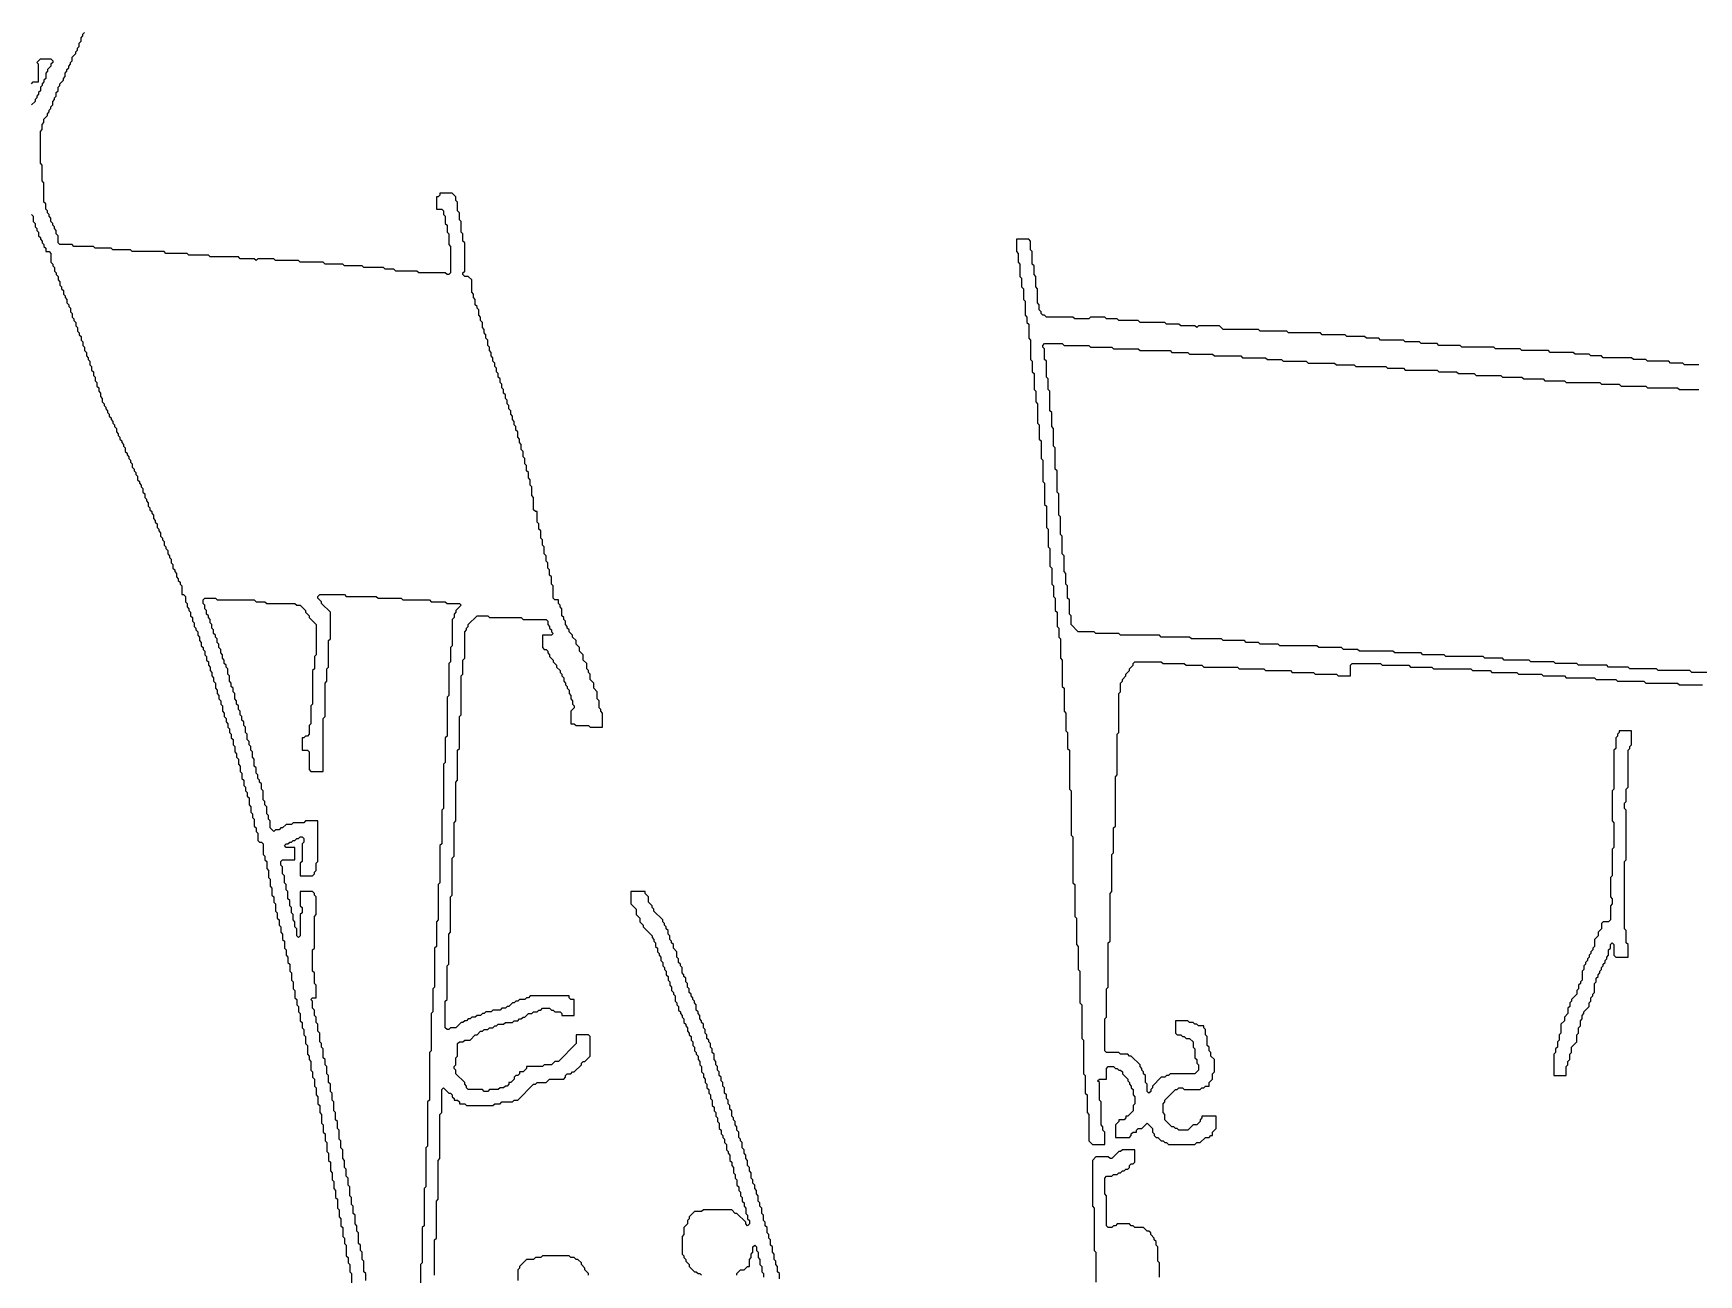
# Model space of a CAD drawing. Header units: metres. Extents: x 0 to 7998, y 2 to 10328.
# Drawn here: x 4186 to 6070, y 3315 to 4719 of the extents above; entities that cross this region are included whole.
import ezdxf

# ---------------------------------------------------------------- set-up
doc = ezdxf.new("R2010")
doc.units = ezdxf.units.M

msp = doc.modelspace()

# ---------------------------------------------------------------- linework, layer by layer
for points in [[(4640, 3314), (4640, 3354), (4642, 3356), (4642, 3398), (4644, 3400), (4644, 3444), (4646, 3446), (4646, 3496), (4648, 3498), (4648, 3524), (4650, 3526), (4656, 3520), (4658, 3520), (4660, 3518), (4660, 3516), (4662, 3514), (4662, 3512), (4666, 3512), (4668, 3510), (4668, 3508), (4674, 3508), (4676, 3506), (4706, 3506), (4708, 3508), (4714, 3508), (4716, 3510), (4728, 3510), (4730, 3512), (4734, 3512), (4752, 3530), (4754, 3530), (4756, 3532), (4766, 3532), (4770, 3536), (4786, 3536), (4788, 3538), (4788, 3540), (4790, 3542), (4794, 3542), (4796, 3544), (4798, 3544), (4806, 3552), (4806, 3554), (4808, 3556), (4810, 3556), (4816, 3562), (4816, 3584), (4814, 3586), (4800, 3586), (4800, 3576), (4780, 3556), (4776, 3556), (4772, 3552), (4764, 3552), (4762, 3550), (4744, 3550), (4744, 3548), (4740, 3544), (4736, 3544), (4736, 3542), (4734, 3540), (4732, 3540), (4730, 3538), (4730, 3536), (4726, 3532), (4724, 3532), (4724, 3530), (4722, 3528), (4720, 3528), (4718, 3526), (4714, 3526), (4712, 3524), (4702, 3524), (4700, 3522), (4696, 3522), (4694, 3524), (4678, 3524), (4676, 3526), (4676, 3528), (4674, 3530), (4674, 3532), (4664, 3542), (4664, 3546), (4662, 3548), (4662, 3550), (4664, 3552), (4664, 3560), (4666, 3562), (4666, 3576), (4668, 3578), (4672, 3578), (4674, 3580), (4680, 3580), (4686, 3586), (4688, 3586), (4692, 3590), (4694, 3590), (4696, 3592), (4700, 3592), (4702, 3594), (4706, 3594), (4708, 3596), (4710, 3596), (4712, 3598), (4718, 3598), (4720, 3600), (4728, 3600), (4730, 3602), (4734, 3602), (4736, 3604), (4738, 3604), (4740, 3606), (4742, 3606), (4746, 3610), (4750, 3610), (4752, 3612), (4756, 3612), (4758, 3614), (4760, 3614), (4762, 3616), (4770, 3616), (4772, 3614), (4774, 3614), (4776, 3612), (4782, 3612), (4784, 3610), (4784, 3608), (4798, 3608), (4798, 3626), (4794, 3626), (4792, 3628), (4792, 3630), (4748, 3630), (4746, 3628), (4744, 3628), (4742, 3626), (4736, 3626), (4734, 3624), (4732, 3624), (4730, 3622), (4728, 3622), (4724, 3618), (4722, 3618), (4720, 3616), (4716, 3616), (4714, 3614), (4706, 3614), (4704, 3612), (4698, 3612), (4696, 3610), (4694, 3610), (4692, 3608), (4688, 3608), (4686, 3606), (4682, 3606), (4680, 3604), (4678, 3604), (4676, 3602), (4674, 3602), (4672, 3600), (4670, 3600), (4664, 3594), (4658, 3594), (4656, 3592), (4654, 3592), (4652, 3594), (4652, 3624), (4654, 3626), (4654, 3664), (4656, 3666), (4656, 3700), (4658, 3702), (4658, 3742), (4660, 3744), (4660, 3786), (4662, 3788), (4662, 3826), (4664, 3828), (4664, 3872), (4666, 3874), (4666, 3908), (4668, 3910), (4668, 3946), (4670, 3948), (4670, 3992), (4672, 3994), (4672, 4010), (4674, 4012), (4674, 4042), (4676, 4044), (4676, 4046), (4678, 4048), (4678, 4050), (4688, 4060), (4700, 4060), (4702, 4058), (4738, 4058), (4740, 4056), (4766, 4056), (4768, 4054), (4768, 4050), (4770, 4048), (4770, 4046), (4772, 4044), (4772, 4042), (4774, 4040), (4772, 4038), (4762, 4038), (4762, 4024), (4764, 4022), (4766, 4022), (4768, 4020), (4768, 4018), (4770, 4016), (4770, 4014), (4774, 4010), (4774, 4008), (4778, 4004), (4778, 4002), (4782, 3998), (4782, 3996), (4784, 3994), (4784, 3992), (4786, 3990), (4786, 3986), (4788, 3984), (4788, 3982), (4790, 3980), (4790, 3978), (4792, 3976), (4792, 3972), (4794, 3970), (4794, 3966), (4796, 3964), (4796, 3960), (4798, 3958), (4798, 3956), (4794, 3952), (4794, 3938), (4798, 3938), (4800, 3936), (4814, 3936), (4816, 3934), (4830, 3934), (4830, 3950), (4828, 3952), (4828, 3954), (4826, 3956), (4826, 3964), (4824, 3966), (4824, 3974), (4820, 3978), (4820, 3984), (4816, 3988), (4816, 3994), (4814, 3996), (4814, 3998), (4812, 4000), (4812, 4006), (4808, 4010), (4808, 4016), (4804, 4020), (4804, 4024), (4800, 4028), (4800, 4032), (4796, 4036), (4796, 4038), (4792, 4042), (4792, 4044), (4790, 4046), (4790, 4048), (4788, 4050), (4788, 4054), (4786, 4056), (4786, 4058), (4784, 4060), (4784, 4068), (4782, 4070), (4782, 4072), (4780, 4074), (4780, 4078), (4776, 4078), (4774, 4080), (4774, 4094), (4772, 4096), (4772, 4104), (4770, 4106), (4770, 4112), (4768, 4114), (4768, 4120), (4766, 4122), (4766, 4128), (4764, 4130), (4764, 4138), (4762, 4140), (4762, 4146), (4760, 4148), (4760, 4156), (4758, 4158), (4758, 4164), (4756, 4166), (4756, 4178), (4754, 4178), (4752, 4180), (4752, 4194), (4750, 4196), (4750, 4206), (4748, 4208), (4748, 4214), (4746, 4216), (4746, 4222), (4744, 4224), (4744, 4230), (4742, 4232), (4742, 4238), (4740, 4240), (4740, 4246), (4738, 4248), (4738, 4254), (4736, 4256), (4736, 4260), (4734, 4262), (4734, 4268), (4732, 4270), (4732, 4274), (4730, 4276), (4730, 4280), (4728, 4282), (4728, 4286), (4726, 4288), (4726, 4292), (4724, 4294), (4724, 4298), (4722, 4300), (4722, 4304), (4720, 4306), (4720, 4310), (4718, 4312), (4718, 4316), (4716, 4318), (4716, 4322), (4714, 4324), (4714, 4328), (4712, 4330), (4712, 4334), (4710, 4336), (4710, 4340), (4708, 4342), (4708, 4346), (4706, 4348), (4706, 4352), (4704, 4354), (4704, 4358), (4702, 4360), (4702, 4364), (4700, 4366), (4700, 4372), (4698, 4374), (4698, 4378), (4696, 4380), (4696, 4384), (4694, 4386), (4694, 4392), (4692, 4394), (4692, 4398), (4690, 4400), (4690, 4406), (4688, 4408), (4688, 4410), (4686, 4412), (4686, 4418), (4684, 4420), (4684, 4424), (4682, 4426), (4682, 4440), (4678, 4444), (4674, 4444), (4672, 4446), (4672, 4448), (4674, 4450), (4674, 4482), (4672, 4484), (4672, 4492), (4670, 4494), (4670, 4506), (4668, 4508), (4668, 4516), (4666, 4518), (4666, 4528), (4664, 4530), (4664, 4534), (4660, 4538), (4646, 4538), (4646, 4536), (4644, 4534), (4642, 4534), (4642, 4520), (4648, 4520), (4650, 4518), (4650, 4514), (4652, 4512), (4652, 4504), (4654, 4502), (4654, 4494), (4656, 4492), (4656, 4480), (4658, 4478), (4658, 4448), (4656, 4446), (4654, 4446), (4652, 4448), (4622, 4448), (4620, 4450), (4596, 4450), (4594, 4452), (4584, 4452), (4582, 4454), (4560, 4454), (4558, 4456), (4538, 4456), (4536, 4458), (4516, 4458), (4514, 4460), (4488, 4460), (4486, 4462), (4460, 4462), (4458, 4464), (4440, 4464), (4438, 4462), (4436, 4464), (4420, 4464), (4418, 4466), (4386, 4466), (4384, 4468), (4362, 4468), (4360, 4470), (4336, 4470), (4334, 4472), (4298, 4472), (4296, 4474), (4276, 4474), (4274, 4476), (4256, 4476), (4254, 4478), (4232, 4478), (4230, 4480), (4216, 4480), (4214, 4482), (4214, 4490), (4212, 4492), (4212, 4496), (4210, 4498), (4210, 4500), (4208, 4502), (4208, 4504), (4206, 4506), (4206, 4510), (4204, 4512), (4204, 4514), (4202, 4516), (4202, 4518), (4200, 4520), (4200, 4526), (4198, 4528), (4198, 4550), (4196, 4552), (4196, 4570), (4194, 4572), (4194, 4608), (4196, 4610), (4196, 4616), (4198, 4618), (4198, 4622), (4202, 4626), (4202, 4628), (4204, 4630), (4204, 4632), (4206, 4634), (4206, 4636), (4208, 4638), (4208, 4642), (4210, 4644), (4210, 4646), (4212, 4648), (4212, 4652), (4214, 4654), (4214, 4658), (4216, 4660), (4216, 4662), (4220, 4666), (4220, 4668), (4222, 4670), (4222, 4674), (4224, 4676), (4224, 4678), (4226, 4680), (4226, 4682), (4228, 4684), (4228, 4686), (4230, 4688), (4230, 4692), (4234, 4696), (4234, 4698), (4236, 4700), (4236, 4702), (4238, 4704), (4238, 4708), (4240, 4710), (4240, 4714), (4242, 4716), (4242, 4718), (4244, 4720)], [(4184, 4662), (4186, 4664), (4192, 4664), (4192, 4684), (4190, 4686), (4194, 4690), (4206, 4690), (4208, 4688), (4208, 4686), (4206, 4684), (4206, 4682), (4202, 4678), (4202, 4676), (4200, 4674), (4200, 4668), (4198, 4666), (4198, 4664), (4196, 4662), (4196, 4660), (4194, 4658), (4194, 4654), (4192, 4652), (4192, 4650), (4190, 4648), (4190, 4646), (4188, 4644), (4188, 4642), (4184, 4638)], [(4184, 4514), (4186, 4512), (4186, 4506), (4188, 4504), (4188, 4500), (4190, 4498), (4190, 4496), (4192, 4494), (4192, 4490), (4194, 4488), (4194, 4486), (4196, 4484), (4196, 4482), (4198, 4480), (4198, 4478), (4200, 4476), (4200, 4472), (4204, 4472), (4206, 4470), (4206, 4460), (4208, 4458), (4208, 4456), (4210, 4454), (4210, 4450), (4212, 4448), (4212, 4446), (4214, 4444), (4214, 4440), (4216, 4438), (4216, 4434), (4218, 4432), (4218, 4430), (4220, 4428), (4220, 4424), (4222, 4422), (4222, 4420), (4224, 4418), (4224, 4414), (4226, 4412), (4226, 4410), (4228, 4408), (4228, 4404), (4230, 4402), (4230, 4398), (4232, 4396), (4232, 4394), (4234, 4392), (4234, 4388), (4236, 4386), (4236, 4382), (4238, 4380), (4238, 4378), (4240, 4376), (4240, 4372), (4242, 4370), (4242, 4366), (4244, 4364), (4244, 4360), (4246, 4358), (4246, 4354), (4248, 4352), (4248, 4350), (4250, 4348), (4250, 4344), (4252, 4342), (4252, 4338), (4254, 4336), (4254, 4332), (4256, 4330), (4256, 4326), (4258, 4324), (4258, 4320), (4260, 4318), (4260, 4314), (4262, 4312), (4262, 4308), (4264, 4306), (4264, 4302), (4266, 4300), (4266, 4298), (4268, 4296), (4268, 4294), (4270, 4292), (4270, 4290), (4272, 4288), (4272, 4286), (4274, 4284), (4274, 4282), (4276, 4280), (4276, 4278), (4278, 4276), (4278, 4274), (4280, 4272), (4280, 4268), (4282, 4266), (4282, 4264), (4284, 4262), (4284, 4260), (4286, 4258), (4286, 4256), (4288, 4254), (4288, 4252), (4290, 4250), (4290, 4246), (4292, 4244), (4292, 4242), (4294, 4240), (4294, 4238), (4296, 4236), (4296, 4234), (4298, 4232), (4298, 4228), (4300, 4226), (4300, 4224), (4302, 4222), (4302, 4220), (4304, 4218), (4304, 4214), (4306, 4212), (4306, 4210), (4308, 4208), (4308, 4206), (4310, 4204), (4310, 4200), (4312, 4198), (4312, 4194), (4314, 4192), (4314, 4190), (4316, 4188), (4316, 4184), (4318, 4182), (4318, 4180), (4320, 4178), (4320, 4176), (4322, 4174), (4322, 4170), (4324, 4168), (4324, 4166), (4326, 4164), (4326, 4160), (4328, 4158), (4328, 4156), (4330, 4154), (4330, 4150), (4332, 4148), (4332, 4146), (4334, 4144), (4334, 4140), (4336, 4138), (4336, 4136), (4338, 4134), (4338, 4130), (4340, 4128), (4340, 4126), (4342, 4124), (4342, 4120), (4344, 4118), (4344, 4114), (4346, 4112), (4346, 4110), (4348, 4108), (4348, 4104), (4350, 4102), (4350, 4100), (4352, 4098), (4352, 4096), (4354, 4094), (4354, 4084), (4356, 4084), (4358, 4082), (4358, 4076), (4360, 4074), (4360, 4070), (4362, 4068), (4362, 4066), (4364, 4064), (4364, 4060), (4366, 4058), (4366, 4054), (4368, 4052), (4368, 4048), (4370, 4046), (4370, 4044), (4372, 4042), (4372, 4038), (4374, 4036), (4374, 4032), (4376, 4030), (4376, 4026), (4378, 4024), (4378, 4022), (4380, 4020), (4380, 4016), (4382, 4014), (4382, 4010), (4384, 4008), (4384, 4004), (4386, 4002), (4386, 3998), (4388, 3996), (4388, 3992), (4390, 3990), (4390, 3986), (4392, 3984), (4392, 3978), (4394, 3976), (4394, 3972), (4396, 3970), (4396, 3966), (4398, 3964), (4398, 3960), (4400, 3958), (4400, 3952), (4402, 3950), (4402, 3946), (4404, 3944), (4404, 3940), (4406, 3938), (4406, 3934), (4408, 3932), (4408, 3928), (4410, 3926), (4410, 3922), (4412, 3920), (4412, 3914), (4414, 3912), (4414, 3906), (4416, 3904), (4416, 3900), (4418, 3898), (4418, 3892), (4420, 3890), (4420, 3884), (4422, 3882), (4422, 3876), (4424, 3874), (4424, 3868), (4426, 3866), (4426, 3862), (4428, 3860), (4428, 3856), (4430, 3854), (4430, 3846), (4432, 3844), (4432, 3838), (4434, 3836), (4434, 3832), (4436, 3830), (4436, 3822), (4438, 3820), (4438, 3816), (4440, 3814), (4440, 3806), (4442, 3804), (4444, 3804), (4446, 3802), (4446, 3790), (4448, 3788), (4448, 3784), (4450, 3782), (4450, 3774), (4452, 3772), (4452, 3764), (4454, 3762), (4454, 3754), (4456, 3752), (4456, 3744), (4458, 3742), (4458, 3736), (4460, 3734), (4460, 3726), (4462, 3724), (4462, 3718), (4464, 3716), (4464, 3710), (4466, 3708), (4466, 3702), (4468, 3700), (4468, 3694), (4470, 3692), (4470, 3684), (4472, 3682), (4472, 3676), (4474, 3674), (4474, 3668), (4476, 3666), (4476, 3658), (4478, 3656), (4478, 3648), (4480, 3646), (4480, 3638), (4482, 3636), (4482, 3628), (4484, 3626), (4484, 3620), (4486, 3618), (4486, 3612), (4488, 3610), (4488, 3602), (4490, 3600), (4490, 3594), (4492, 3592), (4492, 3586), (4494, 3584), (4494, 3576), (4496, 3574), (4496, 3564), (4498, 3562), (4498, 3558), (4500, 3556), (4500, 3546), (4502, 3544), (4502, 3538), (4504, 3536), (4504, 3528), (4506, 3526), (4506, 3518), (4508, 3516), (4508, 3508), (4510, 3506), (4510, 3498), (4512, 3496), (4512, 3486), (4514, 3484), (4514, 3476), (4516, 3474), (4516, 3466), (4518, 3464), (4518, 3454), (4520, 3452), (4520, 3444), (4522, 3442), (4522, 3432), (4524, 3430), (4524, 3422), (4526, 3420), (4526, 3412), (4528, 3410), (4528, 3402), (4530, 3400), (4530, 3390), (4532, 3388), (4532, 3380), (4534, 3378), (4534, 3370), (4536, 3368), (4536, 3358), (4538, 3356), (4538, 3350), (4540, 3348), (4540, 3336), (4542, 3334), (4542, 3328), (4544, 3326), (4544, 3318), (4546, 3316), (4546, 3304)], [(6070, 4344), (6054, 4344), (6052, 4346), (6038, 4346), (6036, 4348), (6012, 4348), (6010, 4350), (5996, 4350), (5994, 4352), (5962, 4352), (5960, 4354), (5948, 4354), (5946, 4356), (5930, 4356), (5928, 4358), (5902, 4358), (5900, 4360), (5870, 4360), (5868, 4362), (5840, 4362), (5838, 4364), (5802, 4364), (5800, 4366), (5776, 4366), (5774, 4368), (5756, 4368), (5754, 4370), (5738, 4370), (5736, 4372), (5710, 4372), (5708, 4374), (5694, 4374), (5692, 4376), (5672, 4376), (5670, 4378), (5644, 4378), (5642, 4380), (5606, 4380), (5604, 4382), (5574, 4382), (5572, 4384), (5532, 4384), (5528, 4388), (5504, 4388), (5502, 4386), (5500, 4388), (5484, 4388), (5482, 4390), (5468, 4390), (5466, 4392), (5438, 4392), (5436, 4394), (5414, 4394), (5412, 4396), (5400, 4396), (5398, 4398), (5382, 4398), (5380, 4396), (5364, 4396), (5362, 4398), (5332, 4398), (5330, 4400), (5328, 4400), (5326, 4402), (5326, 4404), (5324, 4406), (5324, 4412), (5322, 4414), (5322, 4430), (5320, 4432), (5320, 4444), (5318, 4446), (5318, 4456), (5316, 4458), (5316, 4472), (5314, 4474), (5314, 4484), (5312, 4486), (5298, 4486), (5298, 4472), (5300, 4470), (5300, 4460), (5302, 4458), (5302, 4444), (5304, 4442), (5304, 4432), (5306, 4430), (5306, 4418), (5308, 4416), (5308, 4400), (5310, 4398), (5310, 4392), (5312, 4390), (5312, 4374), (5314, 4372), (5314, 4350), (5316, 4348), (5316, 4336), (5318, 4334), (5318, 4316), (5320, 4314), (5320, 4302), (5322, 4300), (5322, 4278), (5324, 4276), (5324, 4260), (5326, 4258), (5326, 4238), (5328, 4236), (5328, 4212), (5330, 4210), (5330, 4186), (5332, 4184), (5332, 4160), (5334, 4158), (5334, 4138), (5336, 4136), (5336, 4116), (5338, 4114), (5338, 4096), (5340, 4094), (5340, 4082), (5342, 4080), (5342, 4066), (5344, 4064), (5344, 4048), (5346, 4046), (5346, 4036), (5348, 4034), (5348, 4012), (5350, 4010), (5350, 3980), (5352, 3978), (5352, 3952), (5354, 3950), (5354, 3930), (5356, 3928), (5356, 3910), (5358, 3908), (5358, 3864), (5360, 3862), (5360, 3812), (5362, 3810), (5362, 3758), (5364, 3756), (5364, 3720), (5366, 3718), (5366, 3688), (5368, 3686), (5368, 3660), (5370, 3658), (5370, 3622), (5372, 3620), (5372, 3582), (5374, 3580), (5374, 3542), (5376, 3540), (5376, 3520), (5378, 3518), (5378, 3498), (5380, 3496), (5380, 3466), (5384, 3462), (5398, 3462), (5398, 3476), (5396, 3478), (5396, 3482), (5394, 3484), (5394, 3510), (5392, 3512), (5392, 3532), (5390, 3534), (5392, 3536), (5400, 3536), (5400, 3548), (5402, 3550), (5408, 3550), (5410, 3548), (5412, 3548), (5414, 3546), (5416, 3546), (5418, 3544), (5418, 3542), (5424, 3536), (5424, 3534), (5426, 3532), (5426, 3530), (5428, 3528), (5428, 3526), (5430, 3524), (5430, 3518), (5432, 3516), (5432, 3508), (5430, 3506), (5430, 3500), (5424, 3494), (5422, 3494), (5422, 3492), (5420, 3490), (5414, 3490), (5414, 3488), (5410, 3484), (5410, 3470), (5426, 3470), (5428, 3472), (5428, 3474), (5430, 3476), (5434, 3476), (5434, 3478), (5436, 3480), (5440, 3480), (5446, 3486), (5452, 3480), (5452, 3476), (5454, 3474), (5454, 3472), (5456, 3470), (5458, 3470), (5462, 3466), (5464, 3466), (5466, 3464), (5468, 3464), (5470, 3462), (5500, 3462), (5502, 3464), (5506, 3464), (5512, 3470), (5516, 3470), (5518, 3472), (5520, 3472), (5520, 3476), (5524, 3480), (5524, 3494), (5508, 3494), (5508, 3492), (5506, 3490), (5506, 3488), (5502, 3484), (5498, 3484), (5492, 3478), (5482, 3478), (5480, 3480), (5478, 3480), (5476, 3482), (5474, 3482), (5466, 3490), (5466, 3496), (5464, 3498), (5464, 3508), (5466, 3510), (5466, 3512), (5478, 3524), (5480, 3524), (5482, 3526), (5486, 3526), (5488, 3524), (5506, 3524), (5508, 3526), (5510, 3526), (5512, 3528), (5516, 3528), (5516, 3532), (5520, 3536), (5520, 3542), (5522, 3544), (5522, 3558), (5518, 3562), (5518, 3566), (5516, 3568), (5516, 3572), (5514, 3574), (5514, 3584), (5512, 3586), (5512, 3592), (5510, 3594), (5510, 3596), (5504, 3596), (5502, 3598), (5500, 3598), (5498, 3600), (5494, 3600), (5492, 3602), (5478, 3602), (5478, 3588), (5480, 3586), (5484, 3586), (5486, 3584), (5488, 3584), (5490, 3582), (5494, 3582), (5498, 3578), (5498, 3572), (5500, 3570), (5500, 3560), (5502, 3558), (5502, 3554), (5504, 3552), (5504, 3546), (5500, 3542), (5472, 3542), (5470, 3540), (5468, 3540), (5466, 3538), (5462, 3538), (5452, 3528), (5452, 3526), (5450, 3524), (5450, 3522), (5448, 3520), (5446, 3522), (5446, 3530), (5444, 3532), (5444, 3540), (5442, 3542), (5442, 3544), (5440, 3546), (5440, 3548), (5438, 3550), (5438, 3552), (5428, 3562), (5426, 3562), (5424, 3564), (5416, 3564), (5414, 3566), (5400, 3566), (5398, 3568), (5398, 3604), (5400, 3606), (5400, 3638), (5402, 3640), (5402, 3690), (5404, 3692), (5404, 3746), (5406, 3748), (5406, 3790), (5408, 3792), (5408, 3820), (5410, 3822), (5410, 3878), (5412, 3880), (5412, 3926), (5414, 3928), (5414, 3972), (5416, 3974), (5416, 3984), (5418, 3986), (5418, 3988), (5422, 3992), (5422, 3994), (5426, 3998), (5426, 4000), (5430, 4004), (5430, 4006), (5432, 4008), (5462, 4008), (5464, 4006), (5488, 4006), (5490, 4004), (5508, 4004), (5510, 4002), (5548, 4002), (5550, 4000), (5578, 4000), (5580, 3998), (5608, 3998), (5610, 3996), (5634, 3996), (5636, 3994), (5660, 3994), (5662, 3992), (5676, 3992), (5676, 4004), (5678, 4006), (5710, 4006), (5712, 4004), (5742, 4004), (5744, 4002), (5768, 4002), (5770, 4000), (5812, 4000), (5814, 3998), (5834, 3998), (5836, 3996), (5864, 3996), (5866, 3994), (5892, 3994), (5894, 3992), (5918, 3992), (5920, 3990), (5952, 3990), (5954, 3988), (5976, 3988), (5978, 3986), (6008, 3986), (6010, 3984), (6046, 3984), (6048, 3982), (6074, 3982)], [(6088, 3996), (6062, 3996), (6060, 3998), (6024, 3998), (6022, 4000), (5992, 4000), (5990, 4002), (5968, 4002), (5966, 4004), (5934, 4004), (5932, 4006), (5908, 4006), (5906, 4008), (5880, 4008), (5878, 4010), (5850, 4010), (5848, 4012), (5828, 4012), (5826, 4014), (5784, 4014), (5782, 4016), (5758, 4016), (5756, 4018), (5726, 4018), (5724, 4020), (5686, 4020), (5684, 4022), (5668, 4022), (5666, 4024), (5640, 4024), (5638, 4026), (5596, 4026), (5594, 4028), (5574, 4028), (5572, 4030), (5558, 4030), (5556, 4032), (5532, 4032), (5530, 4034), (5496, 4034), (5494, 4036), (5462, 4036), (5460, 4038), (5416, 4038), (5414, 4040), (5388, 4040), (5386, 4042), (5368, 4042), (5360, 4050), (5360, 4060), (5358, 4062), (5358, 4078), (5356, 4080), (5356, 4094), (5354, 4096), (5354, 4108), (5352, 4110), (5352, 4128), (5350, 4130), (5350, 4150), (5348, 4152), (5348, 4172), (5346, 4174), (5346, 4198), (5344, 4200), (5344, 4224), (5342, 4226), (5342, 4250), (5340, 4252), (5340, 4272), (5338, 4274), (5338, 4290), (5336, 4292), (5336, 4314), (5334, 4316), (5334, 4328), (5332, 4330), (5332, 4348), (5330, 4350), (5330, 4362), (5328, 4364), (5328, 4366), (5330, 4368), (5350, 4368), (5352, 4366), (5380, 4366), (5382, 4364), (5406, 4364), (5408, 4362), (5436, 4362), (5438, 4360), (5472, 4360), (5474, 4358), (5492, 4358), (5494, 4356), (5520, 4356), (5522, 4354), (5552, 4354), (5554, 4352), (5580, 4352), (5582, 4350), (5598, 4350), (5600, 4348), (5626, 4348), (5628, 4346), (5658, 4346), (5660, 4344), (5680, 4344), (5682, 4342), (5716, 4342), (5718, 4340), (5736, 4340), (5738, 4338), (5774, 4338), (5776, 4336), (5796, 4336), (5798, 4334), (5816, 4334), (5818, 4332), (5846, 4332), (5848, 4330), (5870, 4330), (5872, 4328), (5894, 4328), (5896, 4326), (5918, 4326), (5920, 4324), (5958, 4324), (5960, 4322), (5980, 4322), (5982, 4320), (6010, 4320), (6012, 4318), (6046, 4318), (6048, 4316), (6070, 4316)], [(4562, 3308), (4562, 3316), (4560, 3318), (4560, 3330), (4558, 3332), (4558, 3340), (4556, 3342), (4556, 3348), (4554, 3350), (4554, 3362), (4552, 3364), (4552, 3370), (4550, 3372), (4550, 3382), (4548, 3384), (4548, 3392), (4546, 3394), (4546, 3402), (4544, 3404), (4544, 3414), (4542, 3416), (4542, 3424), (4540, 3426), (4540, 3434), (4538, 3436), (4538, 3444), (4536, 3446), (4536, 3456), (4534, 3458), (4534, 3466), (4532, 3468), (4532, 3478), (4530, 3480), (4530, 3488), (4528, 3490), (4528, 3498), (4526, 3500), (4526, 3510), (4524, 3512), (4524, 3520), (4522, 3522), (4522, 3530), (4520, 3532), (4520, 3540), (4518, 3542), (4518, 3550), (4516, 3552), (4516, 3558), (4514, 3560), (4514, 3570), (4512, 3572), (4512, 3576), (4510, 3578), (4510, 3588), (4508, 3590), (4508, 3598), (4506, 3600), (4506, 3606), (4504, 3608), (4504, 3614), (4502, 3616), (4502, 3624), (4500, 3626), (4502, 3628), (4506, 3628), (4506, 3642), (4504, 3644), (4504, 3656), (4502, 3658), (4502, 3682), (4504, 3684), (4504, 3720), (4506, 3722), (4506, 3742), (4504, 3744), (4504, 3746), (4502, 3748), (4488, 3748), (4488, 3732), (4490, 3730), (4490, 3724), (4488, 3722), (4488, 3698), (4486, 3696), (4484, 3698), (4484, 3706), (4482, 3708), (4482, 3714), (4480, 3716), (4480, 3722), (4478, 3724), (4478, 3730), (4476, 3732), (4476, 3738), (4474, 3740), (4474, 3748), (4472, 3750), (4472, 3756), (4470, 3758), (4470, 3766), (4468, 3768), (4468, 3776), (4466, 3778), (4466, 3782), (4468, 3784), (4482, 3784), (4482, 3798), (4472, 3798), (4470, 3800), (4472, 3802), (4474, 3802), (4476, 3804), (4478, 3804), (4480, 3806), (4482, 3806), (4484, 3808), (4486, 3808), (4488, 3810), (4490, 3810), (4492, 3808), (4492, 3804), (4490, 3802), (4490, 3782), (4488, 3780), (4488, 3766), (4502, 3766), (4504, 3768), (4504, 3770), (4506, 3772), (4506, 3780), (4508, 3782), (4508, 3828), (4494, 3828), (4492, 3826), (4480, 3826), (4478, 3824), (4472, 3824), (4468, 3820), (4466, 3820), (4464, 3818), (4460, 3818), (4458, 3816), (4454, 3820), (4454, 3828), (4452, 3830), (4452, 3834), (4450, 3836), (4450, 3844), (4448, 3846), (4448, 3850), (4446, 3852), (4446, 3862), (4444, 3864), (4444, 3870), (4442, 3872), (4442, 3874), (4440, 3876), (4440, 3880), (4438, 3882), (4438, 3888), (4436, 3890), (4436, 3898), (4434, 3900), (4434, 3906), (4432, 3908), (4432, 3912), (4430, 3914), (4430, 3918), (4428, 3920), (4428, 3926), (4426, 3928), (4426, 3934), (4424, 3936), (4424, 3940), (4422, 3942), (4422, 3946), (4420, 3948), (4420, 3952), (4418, 3954), (4418, 3958), (4416, 3960), (4416, 3964), (4414, 3966), (4414, 3972), (4412, 3974), (4412, 3978), (4410, 3980), (4410, 3984), (4408, 3986), (4408, 3992), (4406, 3994), (4406, 4000), (4404, 4002), (4404, 4004), (4402, 4006), (4402, 4010), (4400, 4012), (4400, 4016), (4398, 4018), (4398, 4022), (4396, 4024), (4396, 4028), (4394, 4030), (4394, 4034), (4392, 4036), (4392, 4038), (4390, 4040), (4390, 4044), (4388, 4046), (4388, 4050), (4386, 4052), (4386, 4056), (4384, 4058), (4384, 4060), (4382, 4062), (4382, 4066), (4380, 4068), (4380, 4072), (4378, 4074), (4378, 4078), (4380, 4080), (4392, 4080), (4394, 4078), (4436, 4078), (4438, 4076), (4448, 4076), (4450, 4074), (4482, 4074), (4484, 4072), (4488, 4072), (4494, 4066), (4494, 4064), (4498, 4060), (4498, 4058), (4506, 4050), (4506, 4016), (4504, 4014), (4504, 4000), (4502, 3998), (4502, 3960), (4500, 3958), (4500, 3938), (4498, 3936), (4498, 3926), (4496, 3924), (4494, 3924), (4492, 3922), (4490, 3922), (4490, 3908), (4496, 3908), (4498, 3906), (4498, 3886), (4500, 3884), (4514, 3884), (4514, 3944), (4516, 3946), (4516, 3984), (4518, 3986), (4518, 4000), (4520, 4002), (4520, 4032), (4522, 4034), (4522, 4064), (4512, 4074), (4512, 4076), (4508, 4080), (4508, 4082), (4510, 4084), (4538, 4084), (4540, 4082), (4574, 4082), (4576, 4080), (4602, 4080), (4604, 4078), (4634, 4078), (4636, 4076), (4652, 4076), (4654, 4074), (4668, 4074), (4670, 4072), (4664, 4066), (4664, 4064), (4662, 4062), (4662, 4058), (4660, 4056), (4660, 4026), (4658, 4024), (4658, 4008), (4656, 4006), (4656, 3970), (4654, 3968), (4654, 3924), (4652, 3922), (4652, 3894), (4650, 3892), (4650, 3842), (4648, 3840), (4648, 3802), (4646, 3800), (4646, 3758), (4644, 3756), (4644, 3716), (4642, 3714), (4642, 3686), (4640, 3684), (4640, 3640), (4638, 3638), (4638, 3612), (4636, 3610), (4636, 3568), (4634, 3566), (4634, 3512), (4632, 3510), (4632, 3460), (4630, 3458), (4630, 3414), (4628, 3412), (4628, 3370), (4626, 3368), (4626, 3328), (4624, 3326), (4624, 3278)], [(5030, 3310), (5030, 3316), (5028, 3318), (5028, 3324), (5026, 3326), (5026, 3330), (5024, 3332), (5024, 3338), (5022, 3340), (5022, 3346), (5020, 3348), (5020, 3354), (5018, 3356), (5018, 3360), (5016, 3362), (5016, 3368), (5014, 3370), (5014, 3374), (5012, 3376), (5012, 3382), (5010, 3384), (5010, 3390), (5008, 3392), (5008, 3396), (5006, 3398), (5006, 3404), (5004, 3406), (5004, 3410), (5002, 3412), (5002, 3416), (5000, 3418), (5000, 3422), (4998, 3424), (4998, 3430), (4996, 3432), (4996, 3436), (4994, 3438), (4994, 3444), (4992, 3446), (4992, 3450), (4990, 3452), (4990, 3456), (4988, 3458), (4988, 3464), (4986, 3466), (4986, 3468), (4984, 3470), (4984, 3476), (4982, 3478), (4982, 3482), (4980, 3484), (4980, 3488), (4978, 3490), (4978, 3492), (4976, 3494), (4976, 3500), (4974, 3502), (4974, 3506), (4972, 3508), (4972, 3512), (4970, 3514), (4970, 3518), (4968, 3520), (4968, 3526), (4966, 3528), (4966, 3532), (4964, 3534), (4964, 3538), (4962, 3540), (4962, 3544), (4960, 3546), (4960, 3550), (4958, 3552), (4958, 3556), (4956, 3558), (4956, 3564), (4954, 3566), (4954, 3570), (4952, 3572), (4952, 3576), (4950, 3578), (4950, 3580), (4948, 3582), (4948, 3586), (4946, 3588), (4946, 3592), (4944, 3594), (4944, 3598), (4942, 3600), (4942, 3602), (4940, 3604), (4940, 3608), (4938, 3610), (4938, 3612), (4936, 3614), (4936, 3620), (4934, 3622), (4934, 3624), (4932, 3626), (4932, 3628), (4930, 3630), (4930, 3632), (4928, 3634), (4928, 3638), (4926, 3640), (4926, 3644), (4924, 3646), (4924, 3650), (4922, 3652), (4922, 3654), (4920, 3656), (4920, 3662), (4918, 3664), (4918, 3666), (4916, 3668), (4916, 3672), (4914, 3674), (4914, 3680), (4910, 3684), (4910, 3688), (4908, 3690), (4908, 3692), (4906, 3694), (4906, 3698), (4904, 3700), (4904, 3704), (4902, 3706), (4902, 3708), (4900, 3710), (4900, 3712), (4898, 3714), (4898, 3716), (4888, 3726), (4888, 3728), (4886, 3730), (4886, 3732), (4882, 3736), (4882, 3742), (4878, 3746), (4878, 3748), (4862, 3748), (4862, 3734), (4868, 3728), (4868, 3722), (4872, 3718), (4872, 3714), (4876, 3710), (4876, 3708), (4886, 3698), (4886, 3696), (4888, 3694), (4888, 3692), (4890, 3690), (4890, 3686), (4892, 3684), (4892, 3680), (4894, 3678), (4894, 3676), (4896, 3674), (4896, 3670), (4898, 3668), (4898, 3664), (4900, 3662), (4900, 3660), (4902, 3658), (4902, 3654), (4904, 3652), (4904, 3648), (4906, 3646), (4906, 3642), (4908, 3640), (4908, 3636), (4910, 3634), (4910, 3632), (4912, 3630), (4912, 3624), (4914, 3622), (4914, 3620), (4916, 3618), (4916, 3614), (4918, 3612), (4918, 3610), (4920, 3608), (4920, 3606), (4922, 3604), (4922, 3600), (4924, 3598), (4924, 3596), (4926, 3594), (4926, 3590), (4928, 3588), (4928, 3586), (4930, 3584), (4930, 3580), (4932, 3578), (4932, 3574), (4934, 3572), (4934, 3568), (4936, 3566), (4936, 3564), (4938, 3562), (4938, 3558), (4940, 3556), (4940, 3552), (4942, 3550), (4942, 3544), (4944, 3542), (4944, 3538), (4946, 3536), (4946, 3532), (4948, 3530), (4948, 3526), (4950, 3524), (4950, 3520), (4952, 3518), (4952, 3514), (4954, 3512), (4954, 3506), (4956, 3504), (4956, 3500), (4958, 3498), (4958, 3494), (4960, 3492), (4960, 3488), (4962, 3486), (4962, 3480), (4964, 3478), (4964, 3474), (4966, 3472), (4966, 3470), (4968, 3468), (4968, 3464), (4970, 3462), (4970, 3456), (4972, 3454), (4972, 3452), (4974, 3450), (4974, 3444), (4976, 3442), (4976, 3438), (4978, 3436), (4978, 3430), (4980, 3428), (4980, 3424), (4982, 3422), (4982, 3416), (4984, 3414), (4984, 3410), (4986, 3408), (4986, 3404), (4988, 3402), (4988, 3398), (4990, 3396), (4990, 3392), (4992, 3390), (4992, 3384), (4994, 3382), (4994, 3378), (4996, 3376), (4996, 3372), (4994, 3370), (4992, 3372), (4992, 3374), (4982, 3384), (4980, 3384), (4976, 3388), (4944, 3388), (4942, 3386), (4934, 3386), (4928, 3380), (4928, 3378), (4926, 3376), (4926, 3372), (4922, 3368), (4922, 3360), (4920, 3358), (4920, 3338), (4922, 3336), (4922, 3334), (4924, 3332), (4924, 3330), (4928, 3326), (4928, 3324), (4934, 3318), (4936, 3318), (4938, 3316), (4940, 3316), (4942, 3314)], [(5460, 3312), (5460, 3328), (5458, 3330), (5458, 3346), (5456, 3348), (5456, 3352), (5454, 3354), (5454, 3356), (5450, 3360), (5450, 3362), (5448, 3364), (5446, 3364), (5442, 3368), (5432, 3368), (5430, 3370), (5428, 3370), (5426, 3372), (5412, 3372), (5410, 3370), (5408, 3370), (5406, 3368), (5402, 3368), (5400, 3370), (5400, 3404), (5398, 3406), (5398, 3424), (5400, 3426), (5406, 3426), (5408, 3428), (5412, 3428), (5414, 3430), (5416, 3430), (5418, 3432), (5420, 3432), (5422, 3434), (5424, 3434), (5426, 3436), (5426, 3438), (5428, 3440), (5430, 3440), (5432, 3442), (5432, 3456), (5418, 3456), (5416, 3454), (5414, 3454), (5406, 3446), (5404, 3446), (5402, 3448), (5388, 3448), (5384, 3444), (5384, 3392), (5386, 3390), (5386, 3342), (5388, 3340), (5388, 3306)], [(4814, 3314), (4814, 3316), (4810, 3320), (4810, 3322), (4806, 3326), (4806, 3328), (4802, 3332), (4800, 3332), (4798, 3334), (4794, 3334), (4792, 3336), (4762, 3336), (4760, 3334), (4754, 3334), (4752, 3332), (4744, 3332), (4736, 3324), (4736, 3322), (4734, 3320), (4734, 3308)], [(4982, 3314), (4982, 3316), (4986, 3320), (4990, 3320), (4994, 3324), (4996, 3324), (4996, 3332), (4998, 3334), (4998, 3338), (5000, 3340), (5000, 3346), (5002, 3348), (5004, 3346), (5004, 3342), (5006, 3340), (5006, 3334), (5008, 3332), (5008, 3326), (5010, 3324), (5010, 3318), (5012, 3316), (5012, 3312)]]:
    msp.add_lwpolyline(points)
msp.add_lwpolyline([(5980, 3930), (5980, 3928), (5978, 3926), (5978, 3924), (5976, 3922), (5976, 3910), (5974, 3908), (5974, 3864), (5972, 3862), (5972, 3828), (5974, 3826), (5974, 3798), (5972, 3796), (5972, 3766), (5970, 3764), (5970, 3742), (5972, 3740), (5972, 3734), (5970, 3732), (5970, 3716), (5968, 3714), (5962, 3714), (5960, 3712), (5960, 3706), (5956, 3702), (5956, 3698), (5952, 3694), (5952, 3686), (5950, 3684), (5950, 3682), (5948, 3680), (5948, 3678), (5946, 3676), (5946, 3674), (5944, 3672), (5944, 3670), (5942, 3668), (5942, 3666), (5940, 3664), (5940, 3660), (5938, 3658), (5938, 3648), (5936, 3646), (5936, 3644), (5934, 3642), (5934, 3638), (5932, 3636), (5932, 3632), (5926, 3626), (5926, 3624), (5924, 3622), (5924, 3618), (5922, 3616), (5922, 3610), (5918, 3606), (5918, 3602), (5914, 3598), (5914, 3588), (5912, 3586), (5912, 3580), (5910, 3578), (5910, 3572), (5908, 3570), (5908, 3566), (5906, 3564), (5906, 3540), (5920, 3540), (5920, 3550), (5922, 3552), (5922, 3556), (5924, 3558), (5924, 3564), (5926, 3566), (5926, 3572), (5932, 3578), (5932, 3586), (5934, 3588), (5934, 3594), (5936, 3596), (5936, 3602), (5938, 3604), (5938, 3608), (5940, 3610), (5940, 3612), (5946, 3618), (5946, 3622), (5948, 3624), (5948, 3628), (5950, 3630), (5950, 3632), (5952, 3634), (5952, 3644), (5954, 3646), (5954, 3650), (5956, 3652), (5956, 3654), (5958, 3656), (5958, 3658), (5960, 3660), (5960, 3662), (5962, 3664), (5962, 3666), (5964, 3668), (5964, 3670), (5966, 3672), (5966, 3674), (5968, 3676), (5968, 3682), (5970, 3684), (5970, 3688), (5972, 3690), (5974, 3688), (5974, 3676), (5976, 3674), (5990, 3674), (5990, 3688), (5988, 3690), (5988, 3704), (5986, 3706), (5986, 3782), (5988, 3784), (5988, 3840), (5986, 3842), (5986, 3848), (5988, 3850), (5988, 3864), (5990, 3866), (5990, 3908), (5992, 3910), (5992, 3912), (5994, 3914), (5994, 3930)], close=True)

doc.saveas('drawing.dxf')
